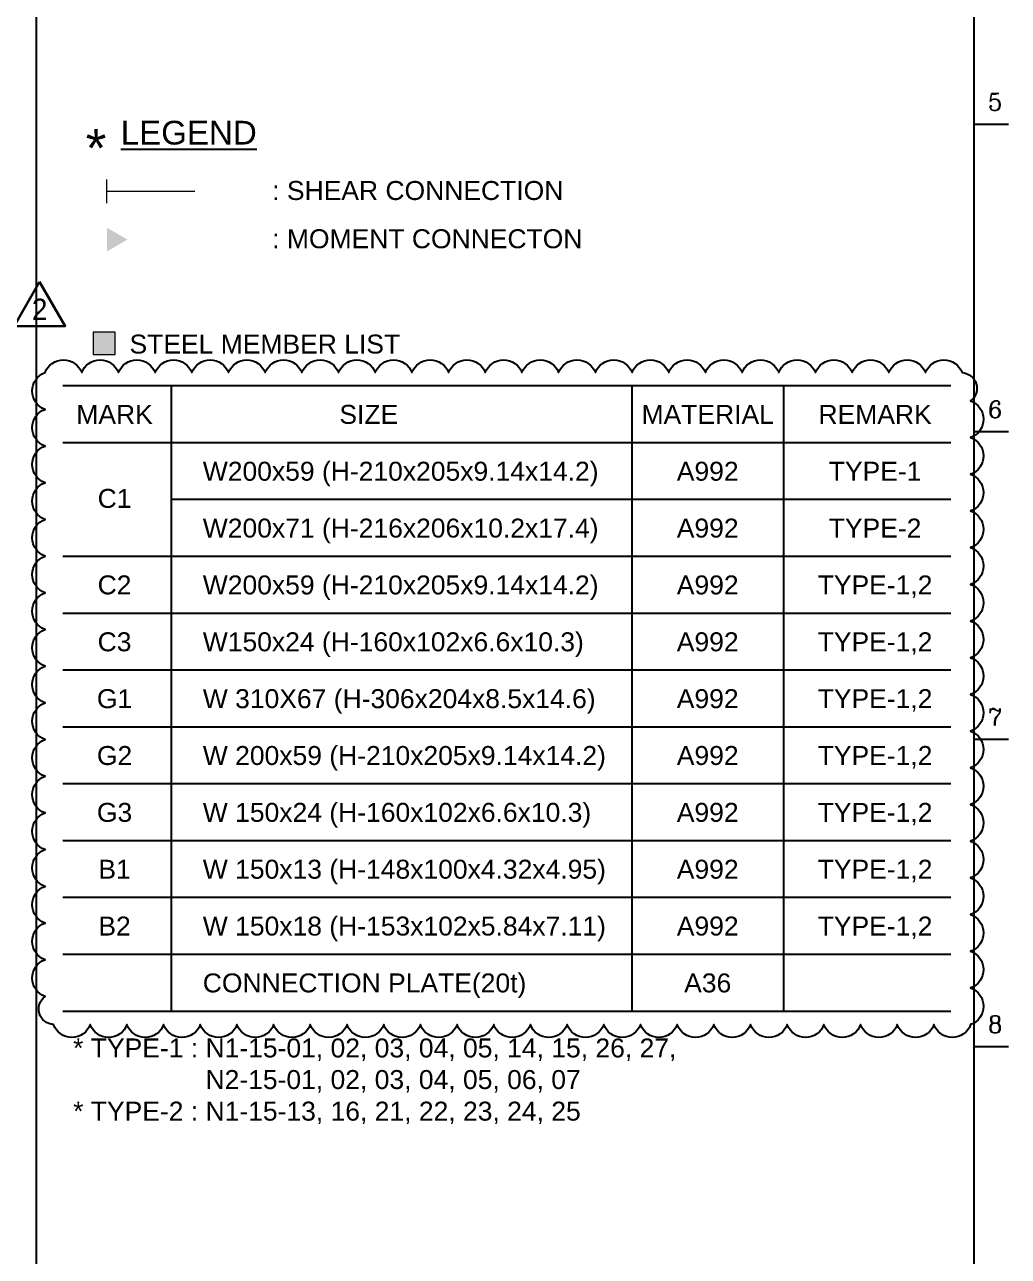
# Model space of a CAD drawing. Header units: millimetres. Extents: x 376548 to 485787, y -156716 to -17718.
# Drawn here: x 415750 to 421980, y -35149 to -27350 of the extents above; entities that cross this region are included whole.
import ezdxf
from ezdxf.enums import TextEntityAlignment as Align

# ---------------------------------------------------------------- set-up
doc = ezdxf.new("R2010")
doc.units = ezdxf.units.MM
doc.header["$LTSCALE"] = 2
doc.layers.add('C_MARK', color=2, linetype='Continuous', lineweight=0)
doc.layers.add('TEXT', color=3, linetype='Continuous', lineweight=0)
for name, color, linetype in [('C_REV', 4, 'Continuous'), ('C_TEXT_01', 2, 'Continuous'), ('SYM', 7, 'Continuous'), ('TAN-TIT', 30, 'Continuous')]:
    doc.layers.add(name, color=color, linetype=linetype)
doc.styles.add('Arial', font='arial.ttf')
doc.styles.add('COM', font='COMPLEX', dxfattribs={"height": 5})
doc.styles.add('돋움', font='')
doc.styles.get('돋움').set_extended_font_data('Dotum')

# ---------------------------------------------------------------- blocks, each defined once
blk = doc.blocks.new('BORDER')
at = {"layer": 'TAN-TIT'}
for p, q in [((19323.7, 4632.3), (19323.7, 16468)), ((23282.3, 352), (23282.3, 16468)), ((23282.3, 9978.7), (23426.6, 9978.7)), ((23282.3, 8680.8), (23426.6, 8680.8)), ((23282.3, 7383), (23426.6, 7383)), ((23282.3, 6085.1), (23426.6, 6085.1))]:
    blk.add_line(p, q, dxfattribs=at)
at = {"layer": 'TAN-TIT', "style": 'COM'}
for s, p in [('5', (23340, 10036.4)), ('6', (23340, 8738.5)), ('7', (23340, 7440.6)), ('8', (23340, 6142.8))]:
    blk.add_text(s, height=72.1, dxfattribs=at).set_placement(p)

msp = doc.modelspace()

# ---------------------------------------------------------------- hatches: boundary and pattern name
at = {"layer": 'C_TEXT_01'}
h = msp.add_hatch(color=256, dxfattribs=at)
h.dxf.hatch_style = 1
h.paths.add_polyline_path([(416322.8, -29297.6), (416182.8, -29297.6), (416182.8, -29437.6), (416322.8, -29437.6)])

# ---------------------------------------------------------------- linework, layer by layer
at = {"color": 0, "linetype": 'ByBlock'}
msp.add_solid([(416270.6, -28785.7), (416400.6, -28710.7), (416270.6, -28635.6)], dxfattribs=at)
at = {"layer": 'C_REV', "lineweight": 30}
msp.add_lwpolyline([(415844.7, -28978.2), (416006.3, -29258.2), (415683, -29258.2)], close=True, dxfattribs=at)
at = {"layer": 'C_REV'}
msp.add_lwpolyline([(415879, -29553.4, -0.700208), (415879, -29553.4, -0.700208), (416111.3, -29553.4, -0.700208), (416343.7, -29553.4, -0.700208), (416576, -29553.4, -0.700208), (416808.3, -29553.4, -0.700208), (417040.6, -29553.4, -0.700208), (417273, -29553.4, -0.700208), (417505.3, -29553.4, -0.700208), (417737.6, -29553.4, -0.700208), (417970, -29553.4, -0.700208), (418202.3, -29553.4, -0.700208), (418434.6, -29553.4, -0.700208), (418667, -29553.4, -0.700208), (418899.3, -29553.4, -0.700208), (419131.6, -29553.4, -0.700208), (419364, -29553.4, -0.700208), (419596.3, -29553.4, -0.700208), (419828.6, -29553.4, -0.700208), (420061, -29553.4, -0.700208), (420293.3, -29553.4, -0.700208), (420525.6, -29553.4, -0.700208), (420758, -29553.4, -0.700208), (420990.3, -29553.4, -0.700208), (421222.6, -29553.4, -0.700208), (421455, -29553.4, -0.700208), (421687.3, -29553.4, -0.700208), (421740.8, -29732.2, -0.700208), (421740.8, -29964.5, -0.700208), (421740.8, -30196.8, -0.700208), (421740.8, -30429.2, -0.700208), (421740.8, -30661.5, -0.700208), (421740.8, -30893.8, -0.700208), (421740.8, -31126.2, -0.700208), (421740.8, -31358.5, -0.700208), (421740.8, -31590.8, -0.700208), (421740.8, -31823.2, -0.700208), (421740.8, -32055.5, -0.700208), (421740.8, -32287.8, -0.700208), (421740.8, -32520.2, -0.700208), (421740.8, -32752.5, -0.700208), (421740.8, -32984.8, -0.700208), (421740.8, -33217.1, -0.700208), (421740.8, -33449.5, -0.700208), (421740.8, -33681.8, -0.700208), (421508.5, -33681.8, -0.700208), (421276.2, -33681.8, -0.700208), (421043.8, -33681.8, -0.700208), (420811.5, -33681.8, -0.700208), (420579.2, -33681.8, -0.700208), (420346.8, -33681.8, -0.700208), (420114.5, -33681.8, -0.700208), (419882.2, -33681.8, -0.700208), (419649.8, -33681.8, -0.700208), (419417.5, -33681.8, -0.700208), (419185.2, -33681.8, -0.700208), (418952.8, -33681.8, -0.700208), (418720.5, -33681.8, -0.700208), (418488.2, -33681.8, -0.700208), (418255.8, -33681.8, -0.700208), (418023.5, -33681.8, -0.700208), (417791.2, -33681.8, -0.700208), (417558.9, -33681.8, -0.700208), (417326.5, -33681.8, -0.700208), (417094.2, -33681.8, -0.700208), (416861.9, -33681.8, -0.700208), (416629.5, -33681.8, -0.700208), (416397.2, -33681.8, -0.700208), (416164.9, -33681.8, -0.700208), (415932.5, -33681.8, -0.700208), (415879, -33503, -0.700208), (415879, -33270.7, -0.700208), (415879, -33038.4, -0.700208), (415879, -32806, -0.700208), (415879, -32573.7, -0.700208), (415879, -32341.4, -0.700208), (415879, -32109, -0.700208), (415879, -31876.7, -0.700208), (415879, -31644.4, -0.700208), (415879, -31412, -0.700208), (415879, -31179.7, -0.700208), (415879, -30947.4, -0.700208), (415879, -30715, -0.700208), (415879, -30482.7, -0.700208), (415879, -30250.4, -0.700208), (415879, -30018, -0.700208), (415879, -29785.7, -0.700208), (415879, -29553.4, -0.700208)], format="xyb", dxfattribs=at)
at = {"layer": 'SYM', "color": 7, "linetype": 'Continuous'}
for p, q in [((421615.6, -29637.6), (415991.6, -29637.6)), ((421615.6, -29997.6), (415991.6, -29997.6)), ((421615.6, -33597.6), (415991.6, -33597.6))]:
    msp.add_line(p, q, dxfattribs=at)
at = {"layer": 'SYM', "color": 6, "linetype": 'Continuous'}
for p, q in [((416677.9, -29637.6), (416677.9, -33597.6)), ((419595.6, -29637.6), (419595.6, -33597.6)), ((420555.6, -29637.6), (420555.6, -33597.6)), ((421615.6, -30357.6), (416677.9, -30357.6)), ((421615.6, -30717.6), (415991.6, -30717.6)), ((421615.6, -31077.6), (415991.6, -31077.6)), ((421615.6, -31077.6), (415991.6, -31077.6)), ((421615.6, -31077.6), (416677.9, -31077.6)), ((421615.6, -31437.6), (415991.6, -31437.6)), ((421615.6, -31437.6), (416677.9, -31437.6)), ((421615.6, -31797.6), (415991.6, -31797.6)), ((421615.6, -32157.6), (415991.6, -32157.6)), ((421615.6, -32157.6), (415991.6, -32157.6)), ((421615.6, -32517.6), (415991.6, -32517.6)), ((421615.6, -32517.6), (415991.6, -32517.6)), ((421615.6, -32877.6), (415991.6, -32877.6)), ((421615.6, -33237.6), (415991.6, -33237.6)), ((421615.6, -33237.6), (415991.6, -33237.6)), ((421615.6, -33237.6), (415991.6, -33237.6))]:
    msp.add_line(p, q, dxfattribs=at)
at = {"layer": 'TEXT', "color": 4}
for p, q in [((416270.6, -28480), (416270.6, -28330)), ((416270.6, -28405), (416827.9, -28405))]:
    msp.add_line(p, q, dxfattribs=at)
at = {"layer": 'TEXT'}
msp.add_lwpolyline([(416182.8, -29437.6), (416322.8, -29437.6), (416322.8, -29297.6), (416182.8, -29297.6)], close=True, dxfattribs=at)

# ---------------------------------------------------------------- block references
at = {"xscale": 1.5, "yscale": 1.5, "zscale": 1.5}
msp.add_blockref('BORDER', (386840, -42948.2), dxfattribs=at)

# ---------------------------------------------------------------- texts
at = {"layer": 'C_MARK', "color": 4, "style": '돋움'}
msp.add_text('2', height=135, dxfattribs=at).set_placement((415844.7, -29152.5), align=Align.MIDDLE_CENTER)
at = {"layer": 'C_TEXT_01', "style": 'Arial'}
for s, height, p in [('%%ULEGEND', 150, (416358.2, -28108.9)), ('*', 240, (416136.5, -28251.1)), (': SHEAR CONNECTION', 120, (417317.4, -28460)), (': MOMENT CONNECTON', 120, (417317.4, -28765.5)), ('STEEL MEMBER LIST', 120, (416413.8, -29432.5)), ('* TYPE-1 : N1-15-01, 02, 03, 04, 05, 14, 15, 26, 27,', 120, (416056.8, -33889.4)), ('                  N2-15-01, 02, 03, 04, 05, 06, 07', 120, (416056.8, -34089.4)), ('* TYPE-2 : N1-15-13, 16, 21, 22, 23, 24, 25', 120, (416056.8, -34289.4))]:
    msp.add_text(s, height=height, dxfattribs=at).set_placement(p)
for s, p in [('MARK', (416319, -29817.6)), ('SIZE', (417929.3, -29817.6)), ('MATERIAL', (420075.6, -29817.6)), ('REMARK', (421135.6, -29817.6)), ('A992', (420075.6, -30177.6)), ('TYPE-1', (421135.6, -30177.6)), ('C1', (416319, -30349.7)), ('A992', (420075.6, -30537.6)), ('TYPE-2', (421135.6, -30537.6)), ('C2', (416319, -30897.3)), ('A992', (420075.6, -30897.6)), ('TYPE-1,2', (421135.6, -30897.6)), ('C3', (416319, -31257.6)), ('A992', (420075.6, -31257.6)), ('TYPE-1,2', (421135.6, -31257.6)), ('G1', (416319, -31617.6)), ('A992', (420075.6, -31617.6)), ('TYPE-1,2', (421135.6, -31617.6)), ('G2', (416319, -31977.6)), ('A992', (420075.6, -31977.6)), ('TYPE-1,2', (421135.6, -31977.6)), ('G3', (416319, -32337.6)), ('A992', (420075.6, -32337.6)), ('TYPE-1,2', (421135.6, -32337.6)), ('B1', (416319, -32697.6)), ('A992', (420075.6, -32697.6)), ('TYPE-1,2', (421135.6, -32697.6)), ('B2', (416319, -33057.6)), ('A992', (420075.6, -33057.6)), ('TYPE-1,2', (421135.6, -33057.6)), ('A36', (420075.6, -33417.6))]:
    msp.add_text(s, height=120, dxfattribs=at).set_placement(p, align=Align.MIDDLE_CENTER)
for s, p in [('W200x59 (H-210x205x9.14x14.2)', (416877.9, -30177.6)), ('W200x71 (H-216x206x10.2x17.4)', (416877.9, -30537.6)), ('W200x59 (H-210x205x9.14x14.2)', (416877.9, -30897.6)), ('W150x24 (H-160x102x6.6x10.3)', (416877.9, -31257.6)), ('W 310X67 (H-306x204x8.5x14.6)', (416877.9, -31617.6)), ('W 200x59 (H-210x205x9.14x14.2)', (416877.9, -31977.6)), ('W 150x24 (H-160x102x6.6x10.3)', (416877.9, -32337.6)), ('W 150x13 (H-148x100x4.32x4.95)', (416877.9, -32697.6)), ('W 150x18 (H-153x102x5.84x7.11)', (416877.9, -33057.6)), ('CONNECTION PLATE(20t)', (416877.9, -33417.6))]:
    msp.add_text(s, height=120, dxfattribs=at).set_placement(p, align=Align.MIDDLE_LEFT)

doc.saveas('drawing.dxf')
